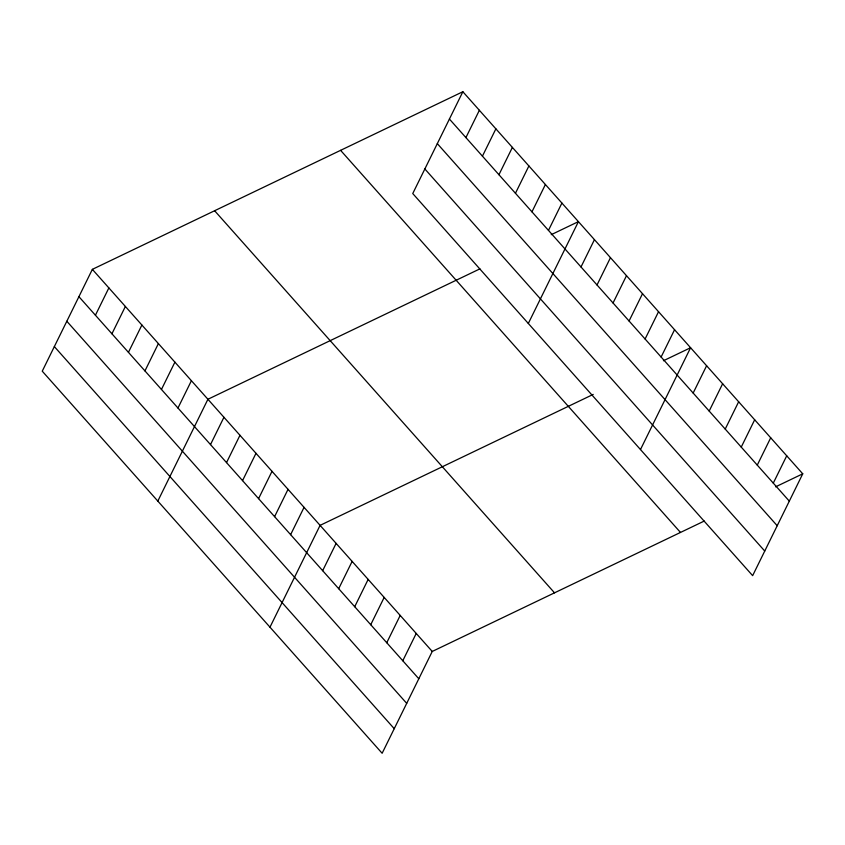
<?xml version="1.0" encoding="UTF-8"?>
<svg xmlns="http://www.w3.org/2000/svg" width="845" height="845" viewBox="0 0 845 845"><rect width="100%" height="100%" fill="white"/><g stroke="black" fill="none" stroke-linecap="round" stroke-linejoin="round"><path stroke-width="1.27" d="M462.859 91.725L412.751 193.547L752.641 575.646L802.75 473.823L462.859 91.725L92.358 269.354L42.25 371.177L382.141 753.275L432.249 651.453L704.255 521.048M95.422 315.227L108.868 287.913M111.931 333.786L125.377 306.471M128.44 352.344L141.886 325.029M144.949 370.902L158.395 343.588M161.458 389.46L174.904 362.146M177.968 408.019L191.414 380.704M157.814 501.096L207.923 399.262L479.928 268.858M210.5 444.597L223.946 417.282M226.523 462.606L239.969 435.291M242.547 480.615L255.993 453.311M258.57 498.634L272.016 471.32M274.593 516.644L288.039 489.329M465.922 137.598L479.368 110.283M290.617 534.663L304.063 507.349M482.432 156.156L495.878 128.841M269.977 627.18L320.086 525.358L593.222 394.404M498.941 174.714L512.387 147.4M322.663 570.681L336.109 543.377M515.45 193.273L528.896 165.958M338.687 588.701L352.133 561.386M531.959 211.831L545.405 184.516M354.71 606.71L368.156 579.395M548.468 230.389L561.914 203.075M370.733 624.73L384.179 597.415M528.315 323.466L578.424 221.633L551.246 234.667M386.757 642.739L400.203 615.424M581.001 266.967L594.447 239.653M402.79 660.748L416.226 633.444M597.024 284.976L610.47 257.662M613.047 302.985L626.494 275.681M629.071 321.005L642.517 293.69M645.094 339.014L658.54 311.699M661.117 357.034L674.563 329.719M640.478 449.551L690.587 347.728L663.409 360.752M693.164 393.052L706.61 365.748M709.187 411.071L722.633 383.757M725.221 429.08L738.657 401.766M741.245 447.1L754.68 419.785M757.268 465.109L770.703 437.794M773.291 483.118L786.727 455.814M775.583 486.847L802.75 473.823M449.413 119.039L789.314 501.138M437.319 143.629L777.21 525.727M424.855 168.958L764.746 551.056M340.588 150.336L680.489 532.445M214.619 210.732L554.51 592.831M92.358 269.354L432.249 651.453M78.912 296.669L418.814 678.767M66.818 321.258L406.709 703.357M54.344 346.587L394.245 728.686"/></g></svg>
